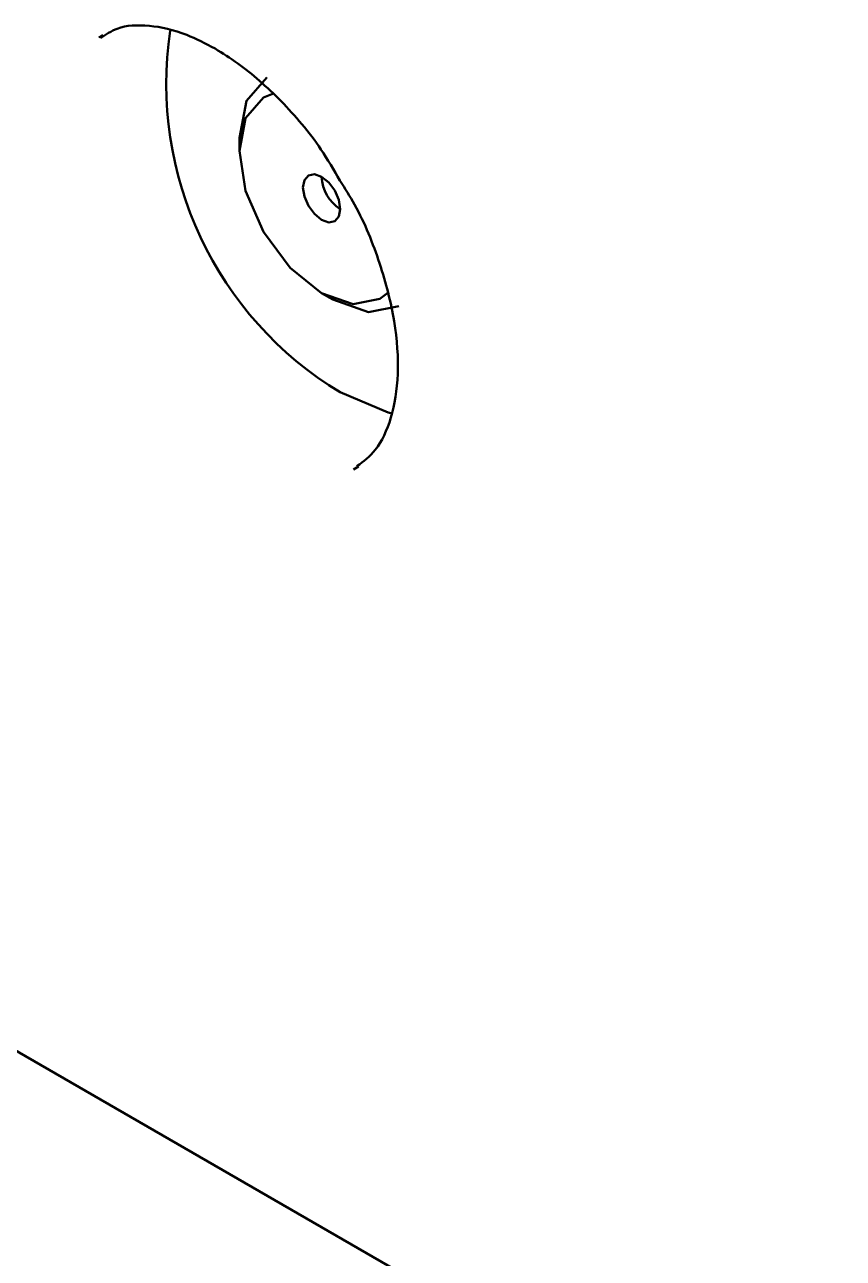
# Model space of a CAD drawing. Header units: millimetres. Extents: x 0 to 2215, y 0 to 863.
# Drawn here: x 1411.73 to 1419.48, y 533.59 to 545.26 of the extents above; entities that cross this region are included whole.
import ezdxf

# ---------------------------------------------------------------- set-up
doc = ezdxf.new("R2010")
doc.units = ezdxf.units.MM
doc.layers.add('粗实线层', color=7, linetype='Continuous', lineweight=50)

msp = doc.modelspace()

# ---------------------------------------------------------------- linework, layer by layer
at = {"layer": '粗实线层'}
for p, q in [((1412.47, 545.168), (1412.431, 545.144)), ((1413.763, 544.193), (1413.763, 544.07)), ((1414.541, 542.723), (1414.647, 542.662)), ((1414.844, 541.054), (1414.89, 541.082)), ((1407.583, 537.898), (1419.481, 531.029))]:
    msp.add_line(p, q, dxfattribs=at)
at = {"layer": '粗实线层', "flags": 128}
for points in [[(1413.763, 544.193), (1413.83, 544.544), (1414.022, 544.765), (1414.022, 544.765)], [(1414.086, 544.612), (1413.991, 544.574), (1413.822, 544.38), (1413.763, 544.07), (1413.822, 543.692), (1413.991, 543.303), (1414.243, 542.963), (1414.541, 542.723)], [(1414.541, 543.417), (1414.609, 543.393), (1414.666, 543.405), (1414.704, 543.449), (1414.718, 543.519), (1414.704, 543.605), (1414.666, 543.693), (1414.609, 543.771), (1414.541, 543.825), (1414.473, 543.849), (1414.416, 543.838), (1414.378, 543.793), (1414.364, 543.723), (1414.378, 543.637), (1414.416, 543.549), (1414.473, 543.472), (1414.541, 543.417)], [(1414.541, 542.723), (1414.839, 542.619), (1415.091, 542.668), (1415.167, 542.727)], [(1415.272, 542.6), (1414.985, 542.544), (1414.647, 542.662)], [(1414.718, 541.784), (1415.171, 541.594), (1415.214, 541.584)]]:
    msp.add_lwpolyline(points, dxfattribs=at)
at = {"layer": '粗实线层'}
for centre, radius, start, end in [((1416.48, 544.702), 3.409, 171.473, 238.8713), ((1414.916, 543.837), 0.375, 181.8666, 238.1281)]:
    msp.add_arc(centre, radius, start, end, dxfattribs=at)
for points, knots in [([(1412.448, 545.136), (1412.498, 545.17), (1412.623, 545.255), (1412.897, 545.269), (1413.222, 545.2), (1413.442, 545.085), (1413.532, 545.038)], [0, 0, 0, 0, 0.204456, 0.506719, 0.797868, 1, 1, 1, 1]), ([(1413.532, 545.038), (1413.604, 544.993), (1413.814, 544.863), (1414.162, 544.552), (1414.496, 544.166), (1414.657, 543.888), (1414.715, 543.788)], [0, 0, 0, 0, 0.167305, 0.490487, 0.815676, 1, 1, 1, 1]), ([(1414.715, 543.788), (1414.762, 543.713), (1414.92, 543.465), (1415.103, 543.003), (1415.246, 542.452), (1415.279, 541.946), (1415.21, 541.528), (1415.071, 541.23), (1414.937, 541.13), (1414.876, 541.085)], [0, 0, 0, 0, 0.0702694, 0.2318073, 0.392702, 0.5523535, 0.7105564, 0.8684547, 1, 1, 1, 1])]:
    msp.add_open_spline(points, degree=3, knots=knots, dxfattribs=at)

doc.saveas('drawing.dxf')
